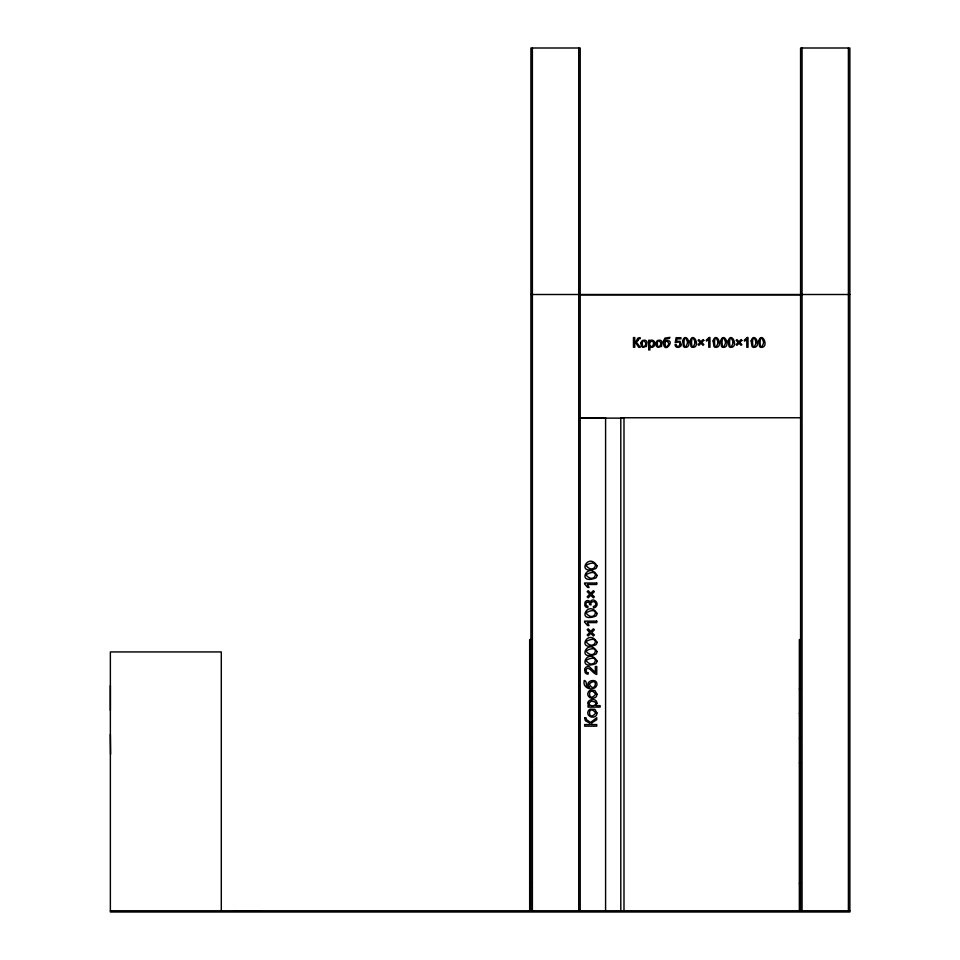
<?xml version="1.0" encoding="UTF-8"?>
<svg xmlns="http://www.w3.org/2000/svg" width="960" height="960" viewBox="0 0 960 960"><rect width="100%" height="100%" fill="white"/><g stroke="black" fill="none" stroke-linecap="round" stroke-linejoin="round"><path stroke-width="1.44" d="M530.904 294.504L849.876 294.504M580.2 294.876L801.312 294.876M580.2 417.756L605.592 417.756L605.592 910.764M801.324 417.756L620.808 417.756L620.808 910.764M580.2 418.128L622.032 418.128M530.904 639.612L529.668 639.612L529.668 910.764M800.58 639.612L799.344 639.612L799.344 910.764M110.364 685.632L110.364 710.4M529.668 688.908L530.904 688.908M799.344 688.908L800.58 688.908M529.668 713.568L530.904 713.568M799.344 713.568L800.58 713.568M110.364 734.412L110.616 754.212M529.668 738.216L530.904 738.216M799.344 738.216L800.58 738.216M529.668 762.864L530.904 762.864M799.344 762.864L800.58 762.864M529.668 883.164L530.904 883.164M799.344 883.164L800.58 883.164M110.364 910.764L849.876 910.764M848.4 48L848.4 910.764M802.056 48L802.056 910.764M800.58 910.764L800.58 48L849.876 48L849.876 912L110.364 912L110.364 651.936L221.292 651.936L221.292 910.764M623.988 417.756L623.988 910.764M580.2 910.764L580.2 48L530.904 48L530.904 910.764M578.724 48L578.724 910.764M532.38 48L532.38 910.764M259.5 910.764L234.396 910.764M584.376 680.532C581.604 688.404 594.192 692.232 596.916 685.152C597.996 676.584 582.828 681.432 589.656 687.372C584.34 688.368 588.084 681.084 584.376 680.532M584.652 717.816L585.348 720.66L589.524 723.024L589.956 724.572L584.64 724.572L584.64 726.168L596.76 726.168L596.76 724.572L591.096 724.572L592.32 722.484L596.76 719.688L596.76 717.696L590.568 722.508L586.404 719.604L586.044 717.816L584.652 717.816M687.6 342.48C682.824 357.696 682.86 327.252 687.6 342.48M695.136 342.48C690.36 357.696 690.384 327.252 695.136 342.48M718.116 342.48C713.328 357.696 713.364 327.252 718.116 342.48M725.64 342.48C720.864 357.696 720.888 327.252 725.64 342.48M733.176 342.48C728.388 357.696 728.424 327.252 733.176 342.48M756.156 342.48C751.368 357.696 751.404 327.252 756.156 342.48M763.68 342.48C758.904 357.696 758.928 327.252 763.68 342.48M663.552 340.992C662.916 357.84 678.12 336.54 664.512 341.568C663.708 337.32 669.54 340.308 669.984 337.344L664.968 338.1L663.552 340.992M653.604 343.68L652.74 346.056A1.644 1.644 0 0 1 650.652 346.068C647.136 343.116 653.544 338.148 653.604 343.68M646.104 343.704C641.124 354.192 640.884 333.42 646.104 343.704M661.164 343.704C656.184 354.192 655.944 333.42 661.164 343.704M682.596 340.92L683.46 346.416A2.556 2.556 0 0 0 685.008 347.364C693.732 347.628 685.776 330.48 682.596 340.92M690.132 340.92L690.996 346.416A2.556 2.556 0 0 0 692.532 347.364C701.268 347.628 693.312 330.48 690.132 340.92M713.1 340.92L713.976 346.416A2.556 2.556 0 0 0 715.512 347.364C724.236 347.628 716.28 330.48 713.1 340.92M720.636 340.92L721.5 346.416A2.556 2.556 0 0 0 723.048 347.364C731.772 347.628 723.816 330.48 720.636 340.92M728.172 340.92L729.036 346.416A2.556 2.556 0 0 0 730.572 347.364C739.308 347.628 731.352 330.48 728.172 340.92M751.14 340.92L752.016 346.416A2.556 2.556 0 0 0 753.552 347.364C762.276 347.628 754.32 330.48 751.14 340.92M758.676 340.92L759.54 346.416A2.556 2.556 0 0 0 761.076 347.364C769.812 347.628 761.856 330.48 758.676 340.92M668.868 343.716C664.152 354.084 663.696 333.876 668.868 343.716M589.74 604.56L591.024 604.968C589.404 601.248 595.872 600.288 595.752 604.044A2.148 2.148 0 0 1 594.456 606.072L593.364 606.42L593.568 607.908L594.288 607.776A3.576 3.576 0 0 0 596.028 606.696C599.928 602.844 592.272 596.556 590.196 602.232L589.752 601.512A2.556 2.556 0 0 0 587.748 600.564L586.944 600.672A3.072 3.072 0 0 0 585.024 602.28L584.796 605.424A3.348 3.348 0 0 0 586.416 607.308L587.736 607.752L588 606.264C585.096 606.348 585.264 601.488 588.192 602.136A1.608 1.608 0 0 1 589.248 602.856L589.74 604.56M584.652 669.444L585.096 672.456A3.18 3.18 0 0 0 586.596 673.824L588.096 674.196L588.252 672.672L587.244 672.504A2.088 2.088 0 0 1 585.984 671.268C587.004 663.084 592.992 674.04 596.76 674.484L596.76 666.468L595.332 666.468L595.332 672.42L589.392 666.78A3.636 3.636 0 0 0 587.28 666.552L585.564 667.5L584.652 669.444M680.136 344.076L679.548 345.792L678.084 346.44A1.752 1.752 0 0 1 676.452 345.408L676.224 344.616L674.976 344.712L675.552 346.284A2.82 2.82 0 0 0 676.884 347.232L678.852 347.352L680.64 346.248A3.432 3.432 0 0 0 681.348 344.604L680.064 341.328L676.56 341.436L677.076 338.832L680.94 338.832L680.94 337.692L676.128 337.692L675.18 342.672L676.62 342.444A2.088 2.088 0 0 1 678.072 341.88L679.26 342.216A1.896 1.896 0 0 1 679.992 343.164L680.136 344.076M640.812 342.828L641.256 345.948A2.952 2.952 0 0 0 642.708 347.184L646.416 346.464L647.1 342.156A3.036 3.036 0 0 0 644.724 340.14L642.312 340.512L640.812 342.828M655.872 342.828L656.316 345.948A2.952 2.952 0 0 0 657.768 347.184L661.488 346.464L662.16 342.156A3.036 3.036 0 0 0 659.796 340.14L657.372 340.512L655.872 342.828M596.964 694.128L596.664 695.796A3.684 3.684 0 0 1 595.128 697.608C591.36 700.128 585.672 695.964 588.456 691.788A3.828 3.828 0 0 1 590.388 690.312L594.912 690.528L596.964 694.128M596.964 712.956L596.664 714.624A3.684 3.684 0 0 1 595.128 716.436C591.36 718.956 585.672 714.792 588.456 710.616A3.828 3.828 0 0 1 590.388 709.14L594.912 709.356L596.964 712.956M596.976 565.824L596.892 566.652A3.204 3.204 0 0 1 595.716 568.584C575.664 575.916 588.204 551.4 596.976 565.824M596.976 575.244L596.892 576.072A3.204 3.204 0 0 1 595.716 577.992C575.664 585.336 588.204 560.808 596.976 575.244M596.976 613.38L596.892 614.208A3.204 3.204 0 0 1 595.716 616.128C575.664 623.46 588.204 598.944 596.976 613.38M596.976 642.096L596.892 642.924A3.204 3.204 0 0 1 595.716 644.844C575.664 652.188 588.204 627.66 596.976 642.096M596.976 651.504L596.892 652.332A3.204 3.204 0 0 1 595.716 654.264C575.664 661.596 588.204 637.08 596.976 651.504M596.976 660.924L596.892 661.752A3.204 3.204 0 0 1 595.716 663.672C575.664 671.016 588.204 646.488 596.976 660.924M654.816 343.692C655.272 346.284 651.792 348.768 649.908 346.524L649.908 349.944L648.72 349.944L648.72 340.236L649.8 340.236L649.8 341.148C651.528 338.664 655.32 340.968 654.816 343.692M589.272 683.844C594.588 695.34 599.748 675.408 589.272 683.844M595.74 694.128C587.508 704.628 587.448 683.664 595.74 694.128M595.74 712.956C587.508 723.456 587.448 702.492 595.74 712.956M596.964 703.32L595.86 705.624L600.132 705.624L600.132 707.112L587.988 707.112L587.988 705.756L589.128 705.756C583.584 700.38 596.76 696.204 596.964 703.32M589.008 702.888C588.66 706.02 593.568 706.632 595.284 704.712A2.028 2.028 0 0 0 595.74 703.416A2.064 2.064 0 0 0 595.272 702.084L591.516 701.052L589.008 702.888M585.888 565.344C594.9 576.696 601.56 556.632 585.888 565.344M585.888 574.764C594.9 586.116 601.56 566.052 585.888 574.764M585.888 612.888C594.9 624.24 601.56 604.188 585.888 612.888M585.888 641.616C594.9 652.968 601.56 632.904 585.888 641.616M585.888 651.024C594.9 662.376 601.56 642.324 585.888 651.024M585.888 660.444C594.9 671.796 601.56 651.732 585.888 660.444M638.028 340.236L636.396 342.3L640.248 347.256L638.652 347.256L636.42 343.704L634.752 342.72L634.752 347.256L633.468 347.256L633.468 337.56L634.752 337.56L634.752 341.808L635.988 341.472L637.884 338.124L640.152 337.572L640.152 338.676L638.724 338.964L638.028 340.236M709.2 337.524L706.392 339.96L706.392 341.112L708.768 339.672L708.768 347.256L709.968 347.256L709.968 337.524L709.2 337.524M747.24 337.524L744.432 339.96L744.432 341.112L746.808 339.672L746.808 347.256L748.008 347.256L748.008 337.524L747.24 337.524M703.824 340.392L701.76 342.468L703.836 344.544L703.032 345.348L700.956 343.272L698.868 345.348L698.076 344.556L700.152 342.468L698.076 340.392L698.892 339.588L700.968 341.664L703.032 339.588L703.824 340.392M741.864 340.392L739.8 342.468L741.876 344.544L741.072 345.348L738.996 343.272L736.908 345.348L736.116 344.556L738.192 342.468L736.116 340.392L736.932 339.588L739.008 341.664L741.072 339.588L741.864 340.392M589.776 594.252L587.172 596.856L588.18 597.864L590.784 595.26L593.388 597.864L594.384 596.868L591.78 594.264L594.372 591.672L593.364 590.664L590.772 593.256L588.18 590.676L587.184 591.672L589.776 594.252M589.776 632.388L587.172 634.98L588.18 635.988L590.784 633.396L593.388 636L594.384 635.004L591.78 632.4L594.372 629.796L593.364 628.788L590.772 631.392L588.18 628.812L587.184 629.796L589.776 632.388M596.76 583.008L584.592 583.008L584.592 583.968L587.64 587.472L589.08 587.472L587.28 584.496L596.76 584.496L596.76 583.008M596.76 621.132L584.592 621.132L584.592 622.092L587.64 625.596L589.08 625.596L587.28 622.62L596.76 622.62L596.76 621.132"/></g></svg>
